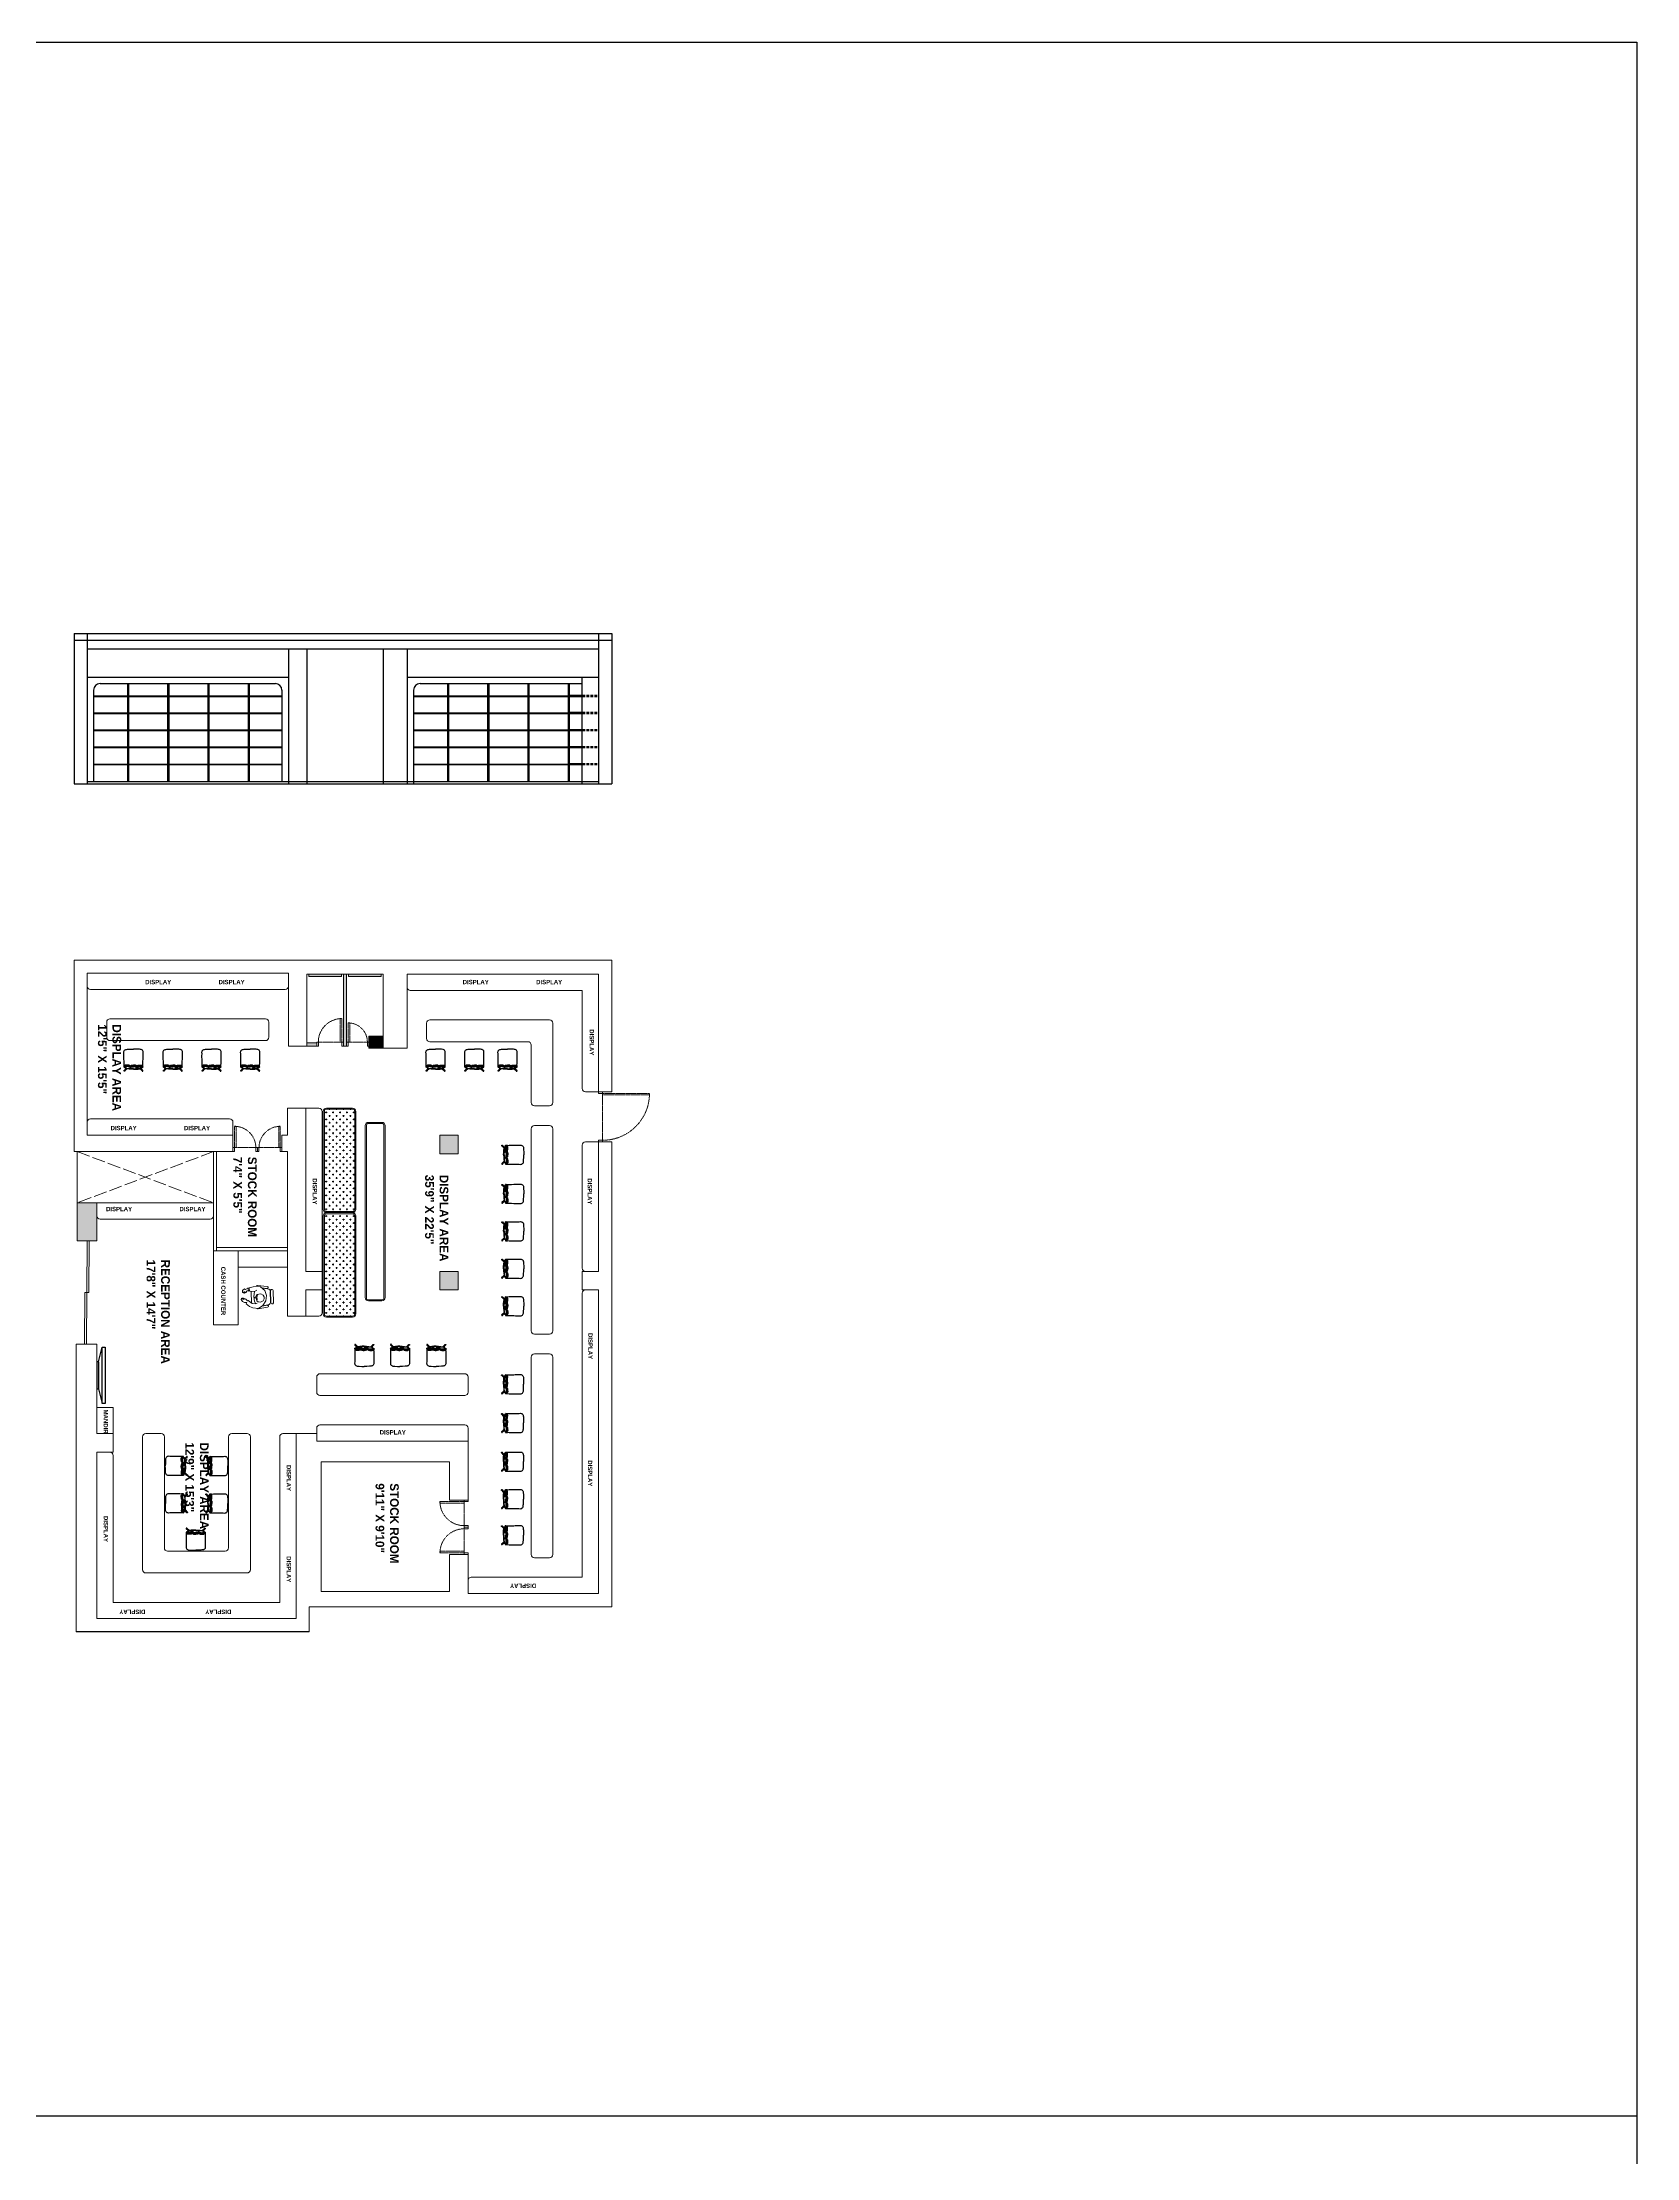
# Model space of a CAD drawing. Header units: inches. Extents: x -4677 to 18437, y -5264 to 2453.
# Drawn here: x 10110 to 11575, y -3397 to -1454 of the extents above; entities that cross this region are included whole.
import ezdxf

# ---------------------------------------------------------------- set-up
doc = ezdxf.new("R2010")
doc.units = ezdxf.units.IN
for name, pattern in [('ACAD_ISO02W100', [15, 12, -3]), ('AUDIT_D_060311083008-3', [0]), ('DASHED2', [0.375, 0.25, -0.125]), ('HIDDEN', [0.375, 0.25, -0.125])]:
    doc.linetypes.add(name, pattern=pattern)
for name, color, linetype in [('A-DOOR', 251, 'AUDIT_D_060311083008-3'), ('A-Door-Frame', 1, 'Continuous'), ('A-Door-Swing', 8, 'HIDDEN'), ('IEL-HATCH-002', 7, 'Continuous'), ('line_cad-block.com', 250, 'Continuous'), ('PDF11_PDF_CH', 7, 'Continuous')]:
    doc.layers.add(name, color=color, linetype=linetype)
doc.styles.add('HEMI', font='stylu.ttf')

# ---------------------------------------------------------------- blocks, each defined once
blk = doc.blocks.new('*U7')
at = {"layer": 'A-Door-Frame', "lineweight": 5}
for p, q in [((0, -100), (0, 0)), ((668, -100), (668, 0))]:
    blk.add_line(p, q, dxfattribs=at)
for points in [[(0, -100), (40, -100), (40, 0), (0, 0)], [(668, -100), (628, -100), (628, 0), (668, 0)]]:
    blk.add_lwpolyline(points, dxfattribs=at)
at = {"layer": 'A-Door-Swing', "linetype": 'DASHED2', "lineweight": 5}
blk.add_line((45, 0), (633, 0), dxfattribs=at)
blk.add_lwpolyline([(40, 0), (40, 588), (80, 588), (80, 0)], close=True, dxfattribs=at)
blk.add_arc((40, 0), 588, 360, 90, dxfattribs=at)
blk = doc.blocks.new('*U8')
at = {"layer": 'A-Door-Frame', "lineweight": 5}
for p, q in [((0, -100), (0, 0)), ((559, -100), (559, 0))]:
    blk.add_line(p, q, dxfattribs=at)
for points in [[(0, -100), (40, -100), (40, 0), (0, 0)], [(559, -100), (519, -100), (519, 0), (559, 0)]]:
    blk.add_lwpolyline(points, dxfattribs=at)
at = {"layer": 'A-Door-Swing', "linetype": 'DASHED2', "lineweight": 5}
blk.add_line((44, 0), (523, 0), dxfattribs=at)
blk.add_lwpolyline([(40, 0), (40, 479), (80, 479), (80, 0)], close=True, dxfattribs=at)
blk.add_arc((40, 0), 479, 360, 90, dxfattribs=at)
blk = doc.blocks.new('wf')
at = {"layer": 'PDF11_PDF_CH', "lineweight": 5}
for points in [[(-7100.9, -1901.8), (-7102, -1910.7)], [(-7099.7, -1906.9), (-7099, -1901.7)], [(-7098.2, -1897.2), (-7098.2, -1897.6)], [(-7086, -1895.9), (-7097.3, -1896.2)], [(-7097.2, -1898.6), (-7086, -1898.3)], [(-7095.8, -1898.9), (-7087.3, -1898.6)], [(-7084.1, -1900.9), (-7083.2, -1906)], [(-7082.8, -1900.3), (-7082.9, -1900.4)], [(-7081.9, -1901.3), (-7080.4, -1910.1)], [(-7096.8, -1917.9), (-7099.6, -1918.3)], [(-7097.2, -1918.9), (-7099.6, -1919.5)], [(-7096.4, -1913.3), (-7097.7, -1911.1)], [(-7096, -1916.3), (-7086, -1916.1)], [(-7093.6, -1910.3), (-7092.5, -1910.8), (-7090.8, -1911.1), (-7089.2, -1910.8), (-7087.8, -1911.2), (-7086.9, -1910.1), (-7086.6, -1908), (-7087.8, -1905.3), (-7089.5, -1904.4), (-7091.4, -1904.5), (-7093.1, -1905.3), (-7094.2, -1907.6), (-7093.6, -1911.2), (-7091.5, -1912.1), (-7091, -1913.1), (-7090.6, -1913), (-7090.2, -1912), (-7088.2, -1911.2)], [(-7085, -1912.1), (-7085.5, -1910.8)]]:
    blk.add_lwpolyline(points, dxfattribs=at)
blk.add_lwpolyline([(-7096.5, -1913.3), (-7091.8, -1913.9), (-7087.3, -1913.3), (-7085, -1912.1), (-7085.4, -1915.6), (-7088.1, -1919.3), (-7087.7, -1919.7), (-7089.4, -1921.4), (-7090.6, -1924), (-7090.1, -1924.2), (-7089.1, -1922.9), (-7089.3, -1923.9), (-7090.2, -1925.4), (-7089.1, -1925.6), (-7087.2, -1924.3), (-7086.3, -1922.7), (-7086.2, -1920.4), (-7085.1, -1921), (-7082.6, -1917.9), (-7081.3, -1914.9), (-7080.7, -1909.7), (-7083.4, -1905.7), (-7087.8, -1903.1), (-7092.8, -1902.5), (-7097.3, -1903.9), (-7100.6, -1908), (-7101.3, -1910), (-7100.6, -1914.7), (-7099.7, -1918.3), (-7099.5, -1919.4), (-7098.3, -1921.5), (-7098.7, -1922.7), (-7097.4, -1924.5), (-7095.5, -1924.4), (-7095.2, -1923.9), (-7096.1, -1922.8), (-7096, -1922), (-7095.2, -1922.9), (-7094.7, -1922.7), (-7095.5, -1921.2), (-7097, -1920.2), (-7097.2, -1918.9), (-7096.7, -1918.9), (-7096.9, -1917.8), (-7096.7, -1917.7)], close=True, dxfattribs=at)
for points in [[(-7099, -1901.8, 0.414213), (-7100, -1900.8), (-7099.9, -1900.8)], [(-7099.3, -1906.5), (-7098.7, -1901.3, -0.458817), (-7095.7, -1898.8)], [(-7085.9, -1898.3, 0.414213), (-7085, -1897.3), (-7085, -1896.9)], [(-7082.8, -1906.5), (-7083.7, -1901.4, -0.414214), (-7082.8, -1900.4)], [(-7102, -1910.7, 0.414214), (-7101, -1911.6), (-7101.1, -1911.6)]]:
    blk.add_lwpolyline(points, format="xyb", dxfattribs=at)
for centre, radius, start, end in [((-7099.8, -1901.8), 0.983, 91.192, 181.192), ((-7097.2, -1897.3), 0.983, 90.3735, 180.3735), ((-7097.2, -1897.6), 0.983, 180.9887, 270.9888), ((-7086.7, -1901.3), 2.61, 5.8667, 102.464), ((-7085.9, -1897), 0.983, 1.8072, 91.8073), ((-7082.9, -1901.4), 0.983, 1.604, 91.604), ((-7101.1, -1910.5), 1.15, 271.0278, 275.4764), ((-7096.1, -1912.3), 4.02, 263.3806, 271.247), ((-7086.1, -1912.1), 4.02, 271.5931, 275.6031), ((-7081.3, -1910.2), 0.983, 295.8673, 1.5711)]:
    blk.add_arc(centre, radius, start, end, dxfattribs=at)
blk = doc.blocks.new('*U12')
at = {"layer": 'A-Door-Frame', "lineweight": 5}
for p, q in [((0, -100), (0, 0)), ((682, -100), (682, 0))]:
    blk.add_line(p, q, dxfattribs=at)
for points in [[(0, -100), (40, -100), (40, 0), (0, 0)], [(682, -100), (642, -100), (642, 0), (682, 0)]]:
    blk.add_lwpolyline(points, dxfattribs=at)
at = {"layer": 'A-Door-Swing', "linetype": 'DASHED2', "lineweight": 5}
blk.add_line((45, 0), (647, 0), dxfattribs=at)
blk.add_lwpolyline([(40, 0), (40, 602), (80, 602), (80, 0)], close=True, dxfattribs=at)
blk.add_arc((40, 0), 602, 360, 90, dxfattribs=at)
blk = doc.blocks.new('*U13')
at = {"layer": 'A-Door-Frame', "lineweight": 5}
for p, q in [((0, -100), (0, 0)), ((614, -100), (614, 0))]:
    blk.add_line(p, q, dxfattribs=at)
for points in [[(0, -100), (40, -100), (40, 0), (0, 0)], [(614, -100), (574, -100), (574, 0), (614, 0)]]:
    blk.add_lwpolyline(points, dxfattribs=at)
at = {"layer": 'A-Door-Swing', "linetype": 'DASHED2', "lineweight": 5}
blk.add_line((45, 0), (578, 0), dxfattribs=at)
blk.add_lwpolyline([(40, 0), (40, 534), (80, 534), (80, 0)], close=True, dxfattribs=at)
blk.add_arc((40, 0), 534, 360, 90, dxfattribs=at)
blk = doc.blocks.new('erh')
at = {"ltscale": 7}
for p, q in [((3599.4, 764.2), (3585.8, 760.7)), ((3624, 764.2), (3637.6, 760.7))]:
    blk.add_line(p, q, dxfattribs=at)
for p, q in [((3624, 765.5), (3599.4, 765.5)), ((3599.4, 765.5), (3599.4, 764.2)), ((3624, 764.2), (3599.4, 764.2)), ((3624, 764.2), (3624, 765.5))]:
    blk.add_line(p, q)
blk.add_lwpolyline([(3585.8, 760.7), (3637.6, 760.7), (3637.6, 758), (3585.8, 758)], close=True, dxfattribs=at)
blk = doc.blocks.new('*U9')
at = {"layer": 'A-Door-Frame', "lineweight": 5}
for p, q in [((0, -100), (0, 0)), ((1255, -100), (1255, 0))]:
    blk.add_line(p, q, dxfattribs=at)
for points in [[(0, -100), (40, -100), (40, 0), (0, 0)], [(1255, -100), (1215, -100), (1215, 0), (1255, 0)]]:
    blk.add_lwpolyline(points, dxfattribs=at)
at = {"layer": 'A-Door-Swing', "linetype": 'DASHED2', "lineweight": 5}
blk.add_line((51, 0), (1225, 0), dxfattribs=at)
blk.add_lwpolyline([(40, 0), (40, 1175), (80, 1175), (80, 0)], close=True, dxfattribs=at)
blk.add_arc((40, 0), 1175, 360, 90, dxfattribs=at)
blk = doc.blocks.new('LEADCHAIR Executive 2014')
at = {"layer": 'line_cad-block.com', "color": 252, "true_color": 0x939598}
for points in [[(-256, 130), (-260, 128), (-262, 121), (-263, 116), (-265, 102), (-267, 55), (-267, -5), (-269, -78), (-270, -119), (-270, -168), (-270, -225), (-272, -265), (-270, -285), (-263, -303), (-251, -320), (-234, -334), (-217, -342), (-199, -346), (-170, -348), (-146, -350), (-73, -353), (0, -354)], [(-239, 254), (-241, 256), (-243, 261), (-246, 264), (-249, 267), (-253, 268), (-257, 268), (-260, 267), (-264, 264), (-266, 261), (-267, 257), (-267, 253), (-266, 250), (-264, 246), (-260, 244), (-254, 240)], [(-265, 159), (-265, 159), (-266, 159), (-266, 150), (-266, 142), (-266, 139), (-266, 104)], [(-263, 146), (-264, 146), (-264, 146), (-265, 145), (-265, 144), (-266, 131)], [(-186, 201), (-248, 262), (-251, 265), (-253, 265), (-256, 265), (-259, 265), (-262, 262), (-264, 260), (-265, 257), (-264, 254), (-264, 251), (-262, 249), (-241, 227), (-211, 196)], [(0, 214), (-64, 213), (-127, 208), (-190, 201), (-202, 199), (-211, 196), (-219, 194), (-223, 191), (-227, 184), (-247, 135), (-249, 131), (-251, 130), (-253, 131), (-255, 136), (-259, 147), (-262, 153), (-265, 159)], [(-234, 166), (-245, 164), (-252, 163), (-265, 159)], [(0, 210), (-63, 207), (-126, 203), (-190, 196), (-196, 195), (-204, 193), (-210, 192), (-216, 190), (-220, 188), (-223, 184), (-226, 176), (-245, 133), (-251, 124), (-253, 125), (-263, 146)], [(-98, 152), (-96, 152), (-93, 152), (-92, 152), (-93, 147), (-93, 143), (-94, 138), (-94, 134), (-95, 129), (-96, 124), (-96, 123), (-102, 120), (-107, 118), (-111, 116), (-128, 112), (-140, 110), (-170, 108), (-192, 107), (-204, 107), (-224, 108), (-229, 109), (-241, 113), (-244, 114), (-241, 121), (-237, 132), (-233, 142), (-232, 146), (-229, 151)], [(-96, 123), (-99, 119), (-107, 112), (-117, 105), (-131, 101), (-157, 98), (-180, 97), (-198, 95), (-214, 95), (-221, 97), (-227, 99), (-233, 101), (-237, 105), (-240, 108), (-242, 112), (-243, 113)], [(-92, 195), (-90, 194), (-89, 192), (-90, 180), (-92, 155), (-99, 151), (-106, 149), (-116, 146), (-120, 145), (-142, 142), (-168, 141), (-190, 141), (-206, 142), (-224, 145), (-230, 146), (-230, 147), (-228, 153), (-221, 173), (-219, 176), (-217, 178), (-210, 181), (-199, 184), (-193, 185), (-186, 187), (-130, 192), (-111, 193), (-92, 195)], [(-102, 115), (-89, 115)], [(-89, 115), (-86, 115), (-81, 114), (-73, 111)], [(-71, 153), (-76, 153), (-79, 152), (-80, 152), (-80, 149), (-81, 144), (-82, 136), (-83, 130), (-84, 124), (-67, 117), (-50, 115), (0, 113)], [(-84, 124), (-73, 110), (-68, 107), (-60, 103), (-48, 100), (-39, 99), (-34, 98), (0, 98)], [(0, 198), (-74, 197), (-74, 195), (-75, 193), (-76, 181), (-79, 156), (-78, 155), (-76, 154), (-71, 152), (-57, 148), (-44, 147), (-25, 146), (0, 146)], [(0, 214), (64, 213), (127, 208), (190, 201), (202, 199), (211, 196), (219, 194), (223, 191), (227, 184), (247, 135), (249, 131), (251, 130), (253, 131), (255, 136), (259, 147), (262, 153), (265, 159)], [(0, 210), (63, 207), (126, 203), (190, 196), (196, 195), (204, 193), (210, 192), (216, 190), (220, 188), (223, 184), (226, 176), (245, 133), (251, 124), (253, 125), (263, 146)], [(0, 198), (74, 197), (74, 195), (75, 193), (76, 181), (79, 156), (78, 155), (76, 154), (71, 152), (57, 148), (44, 147), (25, 146), (0, 146)], [(71, 153), (76, 153), (79, 152), (80, 152), (80, 149), (81, 144), (82, 136), (83, 130), (84, 124), (67, 117), (50, 115), (0, 113)], [(256, 130), (260, 128), (262, 121), (263, 116), (265, 102), (267, 55), (267, -5), (269, -78), (270, -119), (270, -168), (270, -225), (272, -265), (270, -285), (263, -303), (251, -320), (234, -334), (217, -342), (199, -346), (170, -348), (146, -350), (73, -353), (0, -354)], [(84, 124), (73, 110), (68, 107), (60, 103), (48, 100), (39, 99), (34, 98), (0, 98)], [(89, 115), (86, 115), (81, 114), (73, 111)], [(92, 195), (90, 194), (89, 192), (90, 180), (92, 155), (99, 151), (106, 149), (116, 146), (120, 145), (142, 142), (168, 141), (190, 141), (206, 142), (224, 145), (230, 146), (230, 147), (228, 153), (221, 173), (219, 176), (217, 178), (210, 181), (199, 184), (193, 185), (186, 187), (130, 192), (111, 193), (92, 195)], [(102, 115), (89, 115)], [(98, 152), (96, 152), (93, 152), (92, 152), (93, 147), (93, 143), (94, 138), (94, 134), (95, 129), (96, 124), (96, 123), (102, 120), (107, 118), (111, 116), (128, 112), (140, 110), (170, 108), (192, 107), (204, 107), (224, 108), (229, 109), (241, 113), (244, 114), (241, 121), (237, 132), (233, 142), (232, 146), (229, 151)], [(96, 123), (99, 119), (107, 112), (117, 105), (131, 101), (157, 98), (180, 97), (198, 95), (214, 95), (221, 97), (227, 99), (233, 101), (237, 105), (240, 108), (242, 112), (243, 113)], [(186, 201), (248, 262), (251, 265), (253, 265), (256, 265), (259, 265), (262, 262), (264, 260), (265, 257), (264, 254), (264, 251), (262, 249), (241, 227), (211, 196)], [(234, 166), (245, 164), (252, 163), (265, 159)], [(239, 254), (241, 256), (243, 261), (246, 264), (249, 267), (253, 268), (257, 268), (260, 267), (264, 264), (266, 261), (267, 257), (267, 253), (266, 250), (264, 246), (260, 244), (254, 240)], [(263, 146), (264, 146), (264, 146), (265, 145), (265, 144), (266, 131)], [(265, 159), (265, 159), (266, 159), (266, 150), (266, 142), (266, 139), (266, 104)]]:
    blk.add_lwpolyline(points, dxfattribs=at)

msp = doc.modelspace()

# ---------------------------------------------------------------- hatches: boundary and pattern name
at = {"layer": 'IEL-HATCH-002', "lineweight": 5, "true_color": 0xc6a88b, "transparency": 33554687}
h = msp.add_hatch(color=43, dxfattribs=at)
h.dxf.hatch_style = 1
h.paths.add_polyline_path([(10389.3, -2375.64), (10389.3, -2371.97), (10389.3, -2309.64), (10386.3, -2309.64), (10386.3, -2375.64)])
h.paths.add_polyline_path([(10361.8, -2375.64), (10361.8, -2372.64), (10352.8, -2372.64), (10352.8, -2375.64)])
at = {"layer": 'IEL-HATCH-002', "lineweight": 5, "true_color": 0xadddf7, "transparency": 33554687}
h = msp.add_hatch(color=141, dxfattribs=at)
h.dxf.hatch_style = 1
h.paths.add_polyline_path([(10384.43, -2311.78), (10384.43, -2309.64), (10354.64, -2309.64), (10354.64, -2311.78)])
h.paths.add_polyline_path([(10420.93, -2311.78), (10420.93, -2309.64), (10391.14, -2309.64), (10391.14, -2311.78)])
at = {"layer": 'IEL-HATCH-002', "lineweight": 5, "true_color": 0x939598, "transparency": 33554687}
h = msp.add_hatch(color=252, dxfattribs=at)
h.dxf.hatch_style = 1
h.paths.add_polyline_path([(10422.8, -2377.64), (10422.8, -2366.64), (10409.68, -2366.64), (10409.68, -2371.97), (10409.8, -2371.97), (10409.8, -2375.64), (10409.68, -2375.64), (10409.68, -2377.64)])
h = msp.add_hatch(dxfattribs=at)
h.set_pattern_fill('CROSS', color=252, scale=0.5, angle=270)
h.set_pattern_definition([(270, (9497.3655, 5720.747), (3.175, -3.175), [1.5875, -4.7625]), (360, (9496.5718, 5719.9533), (3.175, 3.175), [1.5875, -4.7625])])
h.paths.add_polyline_path([(10394.8, -2527.69, 0.4142136), (10396.8, -2525.69), (10396.8, -2435.69, 0.4142136), (10394.8, -2433.69), (10370.8, -2433.69, 0.4142136), (10368.8, -2435.69), (10368.8, -2525.69, 0.4142136), (10370.8, -2527.69)])
h.paths.add_polyline_path([(10394.8, -2623.69, 0.4142136), (10396.8, -2621.69), (10396.8, -2531.69, 0.4142136), (10394.8, -2529.69), (10370.8, -2529.69, 0.4142136), (10368.8, -2531.69), (10368.8, -2621.69, 0.4142136), (10370.8, -2623.69)])
at = {"layer": 'IEL-HATCH-002', "lineweight": 5, "true_color": 0x636466, "transparency": 33554687}
h = msp.add_hatch(color=251, dxfattribs=at)
h.dxf.hatch_style = 1
h.paths.add_polyline_path([(10491.8, -2474.64), (10491.8, -2457.64), (10474.8, -2457.64), (10474.8, -2474.64)])
h.paths.add_polyline_path([(10491.8, -2599.64), (10491.8, -2582.64), (10474.8, -2582.64), (10474.8, -2599.64)])
at = {"layer": 'IEL-HATCH-002', "lineweight": 5, "true_color": 0x939598, "transparency": 33554687}
h = msp.add_hatch(color=252, dxfattribs=at)
h.dxf.hatch_style = 1
h.paths.add_polyline_path([(10159.8, -2554.64), (10159.8, -2519.64), (10141.8, -2519.64), (10141.8, -2554.64)])

# ---------------------------------------------------------------- linework, layer by layer
for p, q in [((10138.8, -1996.76), (10138.8, -2134.76)), ((10138.8, -1996.76), (10632.8, -1996.76)), ((10150.8, -1996.76), (10150.8, -2134.76)), ((10620.8, -1996.76), (10620.8, -2134.76)), ((10632.8, -1996.76), (10632.8, -2134.76)), ((10138.8, -2002.76), (10632.8, -2002.76)), ((10150.8, -2010.76), (10620.8, -2010.76)), ((10335.8, -2010.76), (10335.8, -2134.76)), ((10352.8, -2010.76), (10352.8, -2134.76)), ((10422.8, -2010.76), (10422.8, -2134.76)), ((10444.8, -2010.76), (10444.8, -2134.76)), ((10150.8, -2036.76), (10335.8, -2036.76)), ((10444.8, -2036.76), (10620.8, -2036.76)), ((10605.8, -2134.76), (10605.8, -2036.76)), ((10156.8, -2048.76), (10156.8, -2132.76)), ((10162.8, -2042.76), (10323.8, -2042.76)), ((10187.8, -2042.76), (10187.8, -2132.76)), ((10188.8, -2042.76), (10188.8, -2132.76)), ((10224.8, -2042.76), (10224.8, -2132.76)), ((10225.8, -2042.76), (10225.8, -2132.76)), ((10261.8, -2042.76), (10261.8, -2132.76)), ((10262.8, -2042.76), (10262.8, -2132.76)), ((10298.8, -2042.76), (10298.8, -2132.76)), ((10299.8, -2042.76), (10299.8, -2132.76)), ((10329.8, -2048.76), (10329.8, -2132.76)), ((10450.8, -2048.76), (10450.8, -2134.76)), ((10456.8, -2042.76), (10605.8, -2042.76)), ((10481.8, -2042.76), (10481.8, -2132.76)), ((10482.8, -2042.76), (10482.8, -2132.76)), ((10518.8, -2042.76), (10518.8, -2132.76)), ((10519.8, -2042.76), (10519.8, -2132.76)), ((10555.8, -2042.76), (10555.8, -2132.76)), ((10556.8, -2042.76), (10556.8, -2132.76)), ((10592.8, -2042.76), (10592.8, -2132.76)), ((10593.8, -2042.76), (10593.8, -2132.76)), ((10593.8, -2053.42), (10605.8, -2053.42)), ((10593.8, -2054.42), (10605.8, -2054.42)), ((10593.8, -2069.09), (10605.8, -2069.09)), ((10593.8, -2070.09), (10605.8, -2070.09)), ((10593.8, -2084.76), (10605.8, -2084.76)), ((10593.8, -2085.76), (10605.8, -2085.76)), ((10593.8, -2100.42), (10605.8, -2100.42)), ((10593.8, -2101.42), (10605.8, -2101.42)), ((10593.8, -2116.09), (10605.8, -2116.09)), ((10593.8, -2117.09), (10605.8, -2117.09)), ((10138.8, -2134.76), (10632.8, -2134.76)), ((10150.8, -2132.76), (10620.8, -2132.76)), ((10354.8, -2913.64), (10140.8, -2913.64)), ((11574.61, -3358.68), (6058.37, -3358.68))]:
    msp.add_line(p, q)
at = {"color": 143, "true_color": 0x7aafdf}
for p, q in [((10156.8, -2053.92), (10187.8, -2053.92)), ((10156.8, -2054.42), (10187.8, -2054.42)), ((10188.8, -2053.92), (10224.8, -2053.92)), ((10188.8, -2054.42), (10224.8, -2054.42)), ((10225.8, -2053.92), (10261.8, -2053.92)), ((10225.8, -2054.42), (10261.8, -2054.42)), ((10262.8, -2053.92), (10298.8, -2053.92)), ((10262.8, -2054.42), (10298.8, -2054.42)), ((10299.8, -2053.92), (10329.8, -2053.92)), ((10299.8, -2054.42), (10329.8, -2054.42)), ((10450.8, -2053.92), (10481.8, -2053.92)), ((10450.8, -2054.42), (10481.8, -2054.42)), ((10482.8, -2053.92), (10518.8, -2053.92)), ((10482.8, -2054.42), (10518.8, -2054.42)), ((10519.8, -2053.92), (10555.8, -2053.92)), ((10519.8, -2054.42), (10555.8, -2054.42)), ((10556.8, -2053.92), (10592.8, -2053.92)), ((10556.8, -2054.42), (10592.8, -2054.42)), ((10156.8, -2069.59), (10187.8, -2069.59)), ((10156.8, -2070.09), (10187.8, -2070.09)), ((10188.8, -2069.59), (10224.8, -2069.59)), ((10188.8, -2070.09), (10224.8, -2070.09)), ((10225.8, -2069.59), (10261.8, -2069.59)), ((10225.8, -2070.09), (10261.8, -2070.09)), ((10262.8, -2069.59), (10298.8, -2069.59)), ((10262.8, -2070.09), (10298.8, -2070.09)), ((10299.8, -2069.59), (10329.8, -2069.59)), ((10299.8, -2070.09), (10329.8, -2070.09)), ((10450.8, -2069.59), (10481.8, -2069.59)), ((10450.8, -2070.09), (10481.8, -2070.09)), ((10482.8, -2069.59), (10518.8, -2069.59)), ((10482.8, -2070.09), (10518.8, -2070.09)), ((10519.8, -2069.59), (10555.8, -2069.59)), ((10519.8, -2070.09), (10555.8, -2070.09)), ((10556.8, -2069.59), (10592.8, -2069.59)), ((10556.8, -2070.09), (10592.8, -2070.09)), ((10156.8, -2085.26), (10187.8, -2085.26)), ((10156.8, -2085.76), (10187.8, -2085.76)), ((10188.8, -2085.26), (10224.8, -2085.26)), ((10188.8, -2085.76), (10224.8, -2085.76)), ((10225.8, -2085.26), (10261.8, -2085.26)), ((10225.8, -2085.76), (10261.8, -2085.76)), ((10262.8, -2085.26), (10298.8, -2085.26)), ((10262.8, -2085.76), (10298.8, -2085.76)), ((10299.8, -2085.26), (10329.8, -2085.26)), ((10299.8, -2085.76), (10329.8, -2085.76)), ((10450.8, -2085.26), (10481.8, -2085.26)), ((10450.8, -2085.76), (10481.8, -2085.76)), ((10482.8, -2085.26), (10518.8, -2085.26)), ((10482.8, -2085.76), (10518.8, -2085.76)), ((10519.8, -2085.26), (10555.8, -2085.26)), ((10519.8, -2085.76), (10555.8, -2085.76)), ((10556.8, -2085.26), (10592.8, -2085.26)), ((10556.8, -2085.76), (10592.8, -2085.76)), ((10156.8, -2100.92), (10187.8, -2100.92)), ((10156.8, -2101.42), (10187.8, -2101.42)), ((10156.8, -2116.59), (10187.8, -2116.59)), ((10156.8, -2117.09), (10187.8, -2117.09)), ((10188.8, -2100.92), (10224.8, -2100.92)), ((10188.8, -2101.42), (10224.8, -2101.42)), ((10188.8, -2116.59), (10224.8, -2116.59)), ((10188.8, -2117.09), (10224.8, -2117.09)), ((10225.8, -2100.92), (10261.8, -2100.92)), ((10225.8, -2101.42), (10261.8, -2101.42)), ((10225.8, -2116.59), (10261.8, -2116.59)), ((10225.8, -2117.09), (10261.8, -2117.09)), ((10262.8, -2100.92), (10298.8, -2100.92)), ((10262.8, -2101.42), (10298.8, -2101.42)), ((10262.8, -2116.59), (10298.8, -2116.59)), ((10262.8, -2117.09), (10298.8, -2117.09)), ((10299.8, -2100.92), (10329.8, -2100.92)), ((10299.8, -2101.42), (10329.8, -2101.42)), ((10299.8, -2116.59), (10329.8, -2116.59)), ((10299.8, -2117.09), (10329.8, -2117.09)), ((10450.8, -2100.92), (10481.8, -2100.92)), ((10450.8, -2101.42), (10481.8, -2101.42)), ((10450.8, -2116.59), (10481.8, -2116.59)), ((10450.8, -2117.09), (10481.8, -2117.09)), ((10482.8, -2100.92), (10518.8, -2100.92)), ((10482.8, -2101.42), (10518.8, -2101.42)), ((10482.8, -2116.59), (10518.8, -2116.59)), ((10482.8, -2117.09), (10518.8, -2117.09)), ((10519.8, -2100.92), (10555.8, -2100.92)), ((10519.8, -2101.42), (10555.8, -2101.42)), ((10519.8, -2116.59), (10555.8, -2116.59)), ((10519.8, -2117.09), (10555.8, -2117.09)), ((10556.8, -2100.92), (10592.8, -2100.92)), ((10556.8, -2101.42), (10592.8, -2101.42)), ((10556.8, -2116.59), (10592.8, -2116.59)), ((10556.8, -2117.09), (10592.8, -2117.09))]:
    msp.add_line(p, q, dxfattribs=at)
at = {"color": 252, "linetype": 'DASHED2', "ltscale": 10, "true_color": 0x939598}
for p, q in [((10605.8, -2053.42), (10620.8, -2053.42)), ((10605.8, -2054.42), (10620.8, -2054.42)), ((10605.8, -2069.09), (10620.8, -2069.09)), ((10605.8, -2070.09), (10620.8, -2070.09)), ((10605.8, -2084.76), (10620.8, -2084.76)), ((10605.8, -2085.76), (10620.8, -2085.76)), ((10605.8, -2100.42), (10620.8, -2100.42)), ((10605.8, -2101.42), (10620.8, -2101.42)), ((10605.8, -2116.09), (10620.8, -2116.09)), ((10605.8, -2117.09), (10620.8, -2117.09))]:
    msp.add_line(p, q, dxfattribs=at)
at = {"lineweight": 5}
for p, q in [((10632.8, -2296.64), (10138.8, -2296.64)), ((10138.8, -2296.64), (10138.8, -2472.64)), ((10335.8, -2308.64), (10150.8, -2308.64)), ((10150.8, -2308.64), (10150.8, -2457.64)), ((10150.8, -2308.64), (10150.8, -2320.64)), ((10335.8, -2375.64), (10335.8, -2308.64)), ((10335.8, -2308.64), (10335.8, -2320.64)), ((10422.8, -2309.64), (10352.8, -2309.64)), ((10352.8, -2309.64), (10352.8, -2375.64)), ((10386.3, -2375.64), (10386.3, -2309.64)), ((10389.3, -2375.64), (10389.3, -2309.64)), ((10422.8, -2366.64), (10422.8, -2309.64)), ((10620.8, -2309.64), (10444.8, -2309.64)), ((10444.8, -2309.64), (10444.8, -2377.64)), ((10444.8, -2309.64), (10444.8, -2321.64)), ((10620.8, -2309.64), (10605.8, -2309.64)), ((10620.8, -2417.64), (10620.8, -2309.64)), ((10632.8, -2417.64), (10632.8, -2296.64)), ((10332.8, -2323.64), (10153.8, -2323.64)), ((10605.8, -2324.64), (10447.8, -2324.64)), ((10605.8, -2414.64), (10605.8, -2324.64)), ((10409.68, -2377.64), (10409.68, -2366.64)), ((10409.68, -2366.64), (10422.8, -2366.64)), ((10422.8, -2377.64), (10422.8, -2366.64)), ((10352.8, -2375.64), (10335.8, -2375.64)), ((10361.8, -2372.64), (10352.8, -2372.64)), ((10352.8, -2375.64), (10361.8, -2375.64)), ((10361.8, -2375.64), (10361.8, -2372.64)), ((10386.3, -2375.64), (10389.3, -2375.64)), ((10422.8, -2377.64), (10409.68, -2377.64)), ((10444.8, -2377.64), (10422.8, -2377.64)), ((10620.8, -2417.64), (10608.8, -2417.64)), ((10632.8, -2417.64), (10620.8, -2417.64)), ((10150.8, -2457.64), (10150.8, -2445.64)), ((10153.8, -2442.64), (10281.8, -2442.64)), ((10284.8, -2457.64), (10284.8, -2445.64)), ((10334.8, -2457.64), (10334.8, -2432.64)), ((10334.8, -2432.64), (10351.8, -2432.64)), ((10363.8, -2432.64), (10351.8, -2432.64)), ((10366.8, -2620.64), (10366.8, -2435.64)), ((10150.8, -2457.64), (10284.8, -2457.64)), ((10284.8, -2457.64), (10284.8, -2472.64)), ((10329.8, -2457.64), (10334.8, -2457.64)), ((10329.8, -2472.64), (10329.8, -2457.64)), ((10491.8, -2457.64), (10474.8, -2457.64)), ((10474.8, -2457.64), (10474.8, -2474.64)), ((10491.8, -2474.64), (10491.8, -2457.64)), ((10605.8, -2579.64), (10605.8, -2466.64)), ((10620.8, -2463.64), (10608.8, -2463.64)), ((10620.8, -2582.64), (10620.8, -2463.64)), ((10632.8, -2463.64), (10620.8, -2463.64)), ((10632.8, -2890.64), (10632.8, -2463.64)), ((10141.8, -2472.64), (10138.8, -2472.64)), ((10266.8, -2472.64), (10141.8, -2472.64)), ((10141.8, -2519.64), (10141.8, -2472.64)), ((10284.8, -2472.64), (10266.8, -2472.64)), ((10266.8, -2472.64), (10266.8, -2519.64)), ((10266.8, -2472.64), (10266.8, -2563.64)), ((10269.8, -2472.64), (10269.8, -2563.64)), ((10334.8, -2472.64), (10329.8, -2472.64)), ((10474.8, -2474.64), (10491.8, -2474.64)), ((10141.8, -2554.64), (10141.8, -2519.64)), ((10141.8, -2519.64), (10159.8, -2519.64)), ((10250.8, -2519.64), (10159.8, -2519.64)), ((10159.8, -2519.64), (10159.8, -2554.64)), ((10159.8, -2519.64), (10159.8, -2531.64)), ((10266.8, -2519.64), (10250.8, -2519.64)), ((10266.8, -2519.64), (10266.8, -2519.64)), ((10266.8, -2531.64), (10266.8, -2519.64)), ((10263.8, -2534.64), (10162.8, -2534.64)), ((10159.8, -2554.64), (10141.8, -2554.64)), ((10149.8, -2554.63), (10149.8, -2554.64)), ((10266.8, -2563.64), (10334.8, -2563.64)), ((10269.8, -2560.64), (10334.8, -2560.64)), ((10334.8, -2563.64), (10274.8, -2563.64)), ((10289.47, -2578.64), (10334.8, -2578.64)), ((10351.8, -2582.64), (10367.8, -2582.64)), ((10367.8, -2582.64), (10367.8, -2599.64)), ((10605.8, -2599.64), (10605.8, -2582.64)), ((10605.8, -2582.64), (10620.8, -2582.64)), ((10605.8, -2599.64), (10605.8, -2582.64)), ((10620.8, -2582.64), (10608.8, -2582.64)), ((10152.55, -2602.15), (10148.79, -2602.13)), ((10367.8, -2599.64), (10351.8, -2599.64)), ((10351.8, -2599.64), (10351.8, -2623.64)), ((10620.8, -2599.64), (10605.8, -2599.64)), ((10605.8, -2863.64), (10605.8, -2602.64)), ((10620.8, -2599.64), (10608.8, -2599.64)), ((10620.8, -2878.64), (10620.8, -2599.64)), ((10351.8, -2623.64), (10334.8, -2623.64)), ((10351.8, -2623.64), (10363.8, -2623.64)), ((10140.8, -2649.64), (10159.8, -2649.64)), ((10140.8, -2649.64), (10140.8, -2913.64)), ((10151.3, -2649.64), (10151.3, -2649.64)), ((10159.8, -2649.64), (10159.8, -2731.64)), ((10159.8, -2731.64), (10174.8, -2731.64)), ((10174.8, -2731.64), (10174.8, -2748.64)), ((10327.8, -2886.64), (10327.8, -2734.64)), ((10342.8, -2731.64), (10330.8, -2731.64)), ((10342.8, -2901.64), (10342.8, -2731.64)), ((10342.8, -2731.64), (10361.8, -2731.64)), ((10361.8, -2726.64), (10361.8, -2738.64)), ((10361.8, -2738.64), (10500.8, -2738.64)), ((10497.8, -2723.64), (10364.8, -2723.64)), ((10500.8, -2738.64), (10500.8, -2726.64)), ((10500.8, -2738.64), (10500.8, -2792.64)), ((10174.8, -2748.64), (10159.8, -2748.64)), ((10159.8, -2748.64), (10159.8, -2901.64)), ((10171.8, -2748.64), (10159.8, -2748.64)), ((10174.8, -2751.64), (10174.8, -2886.64)), ((10483.8, -2757.64), (10365.8, -2757.64)), ((10365.8, -2757.64), (10365.8, -2876.64)), ((10483.8, -2792.64), (10483.8, -2757.64)), ((10500.8, -2792.64), (10483.8, -2792.64)), ((10483.8, -2876.64), (10483.8, -2842.64)), ((10483.8, -2842.64), (10500.8, -2842.64)), ((10500.8, -2842.64), (10500.8, -2878.64)), ((10500.8, -2878.64), (10500.8, -2866.64)), ((10503.8, -2863.64), (10605.8, -2863.64)), ((10174.8, -2886.64), (10327.8, -2886.64)), ((10354.8, -2913.64), (10354.8, -2890.64)), ((10354.8, -2890.64), (10632.8, -2890.64)), ((10365.8, -2876.64), (10483.8, -2876.64)), ((10500.8, -2878.64), (10620.8, -2878.64)), ((10159.8, -2901.64), (10342.8, -2901.64))]:
    msp.add_line(p, q, dxfattribs=at)
at = {"color": 9, "linetype": 'ACAD_ISO02W100', "lineweight": 5, "true_color": 0xc7c8ca}
for p, q in [((10141.8, -2472.64), (10266.8, -2519.64)), ((10266.8, -2472.64), (10141.8, -2519.64))]:
    msp.add_line(p, q, dxfattribs=at)
msp.add_lwpolyline([(6058.37, -1453.63), (11574.61, -1453.63), (11574.61, -5263.73), (6058.37, -5263.73)], close=True)
at = {"lineweight": 5}
for points in [[(10354.64, -2309.64), (10354.64, -2311.78), (10384.43, -2311.78), (10384.43, -2309.64)], [(10391.14, -2309.64), (10391.14, -2311.78), (10420.93, -2311.78), (10420.93, -2309.64)], [(10159.8, -2554.64), (10159.8, -2519.64), (10141.8, -2519.64), (10141.8, -2554.64)], [(10266.8, -2563.64), (10289.47, -2563.64), (10289.47, -2631.64), (10266.8, -2631.64)], [(10474.8, -2582.64), (10491.8, -2582.64), (10491.8, -2599.64), (10474.8, -2599.64)], [(10174.8, -2731.64), (10174.8, -2707.64), (10159.8, -2707.64), (10159.8, -2731.64)]]:
    msp.add_lwpolyline(points, close=True, dxfattribs=at)
for points in [[(10168.8, -2353.64), (10168.8, -2367.64, 0.4142136), (10171.8, -2370.64), (10314.8, -2370.64, 0.4142136), (10317.8, -2367.64), (10317.8, -2353.64, 0.4142136), (10314.8, -2350.64), (10171.8, -2350.64, 0.4142136)], [(10465.8, -2371.64), (10555.8, -2371.64, -0.4142136), (10558.8, -2374.64), (10558.8, -2427.61, 0.4142136), (10561.8, -2430.61), (10575.8, -2430.61, 0.4142136), (10578.8, -2427.61), (10578.8, -2354.64, 0.4142136), (10575.8, -2351.64), (10465.8, -2351.64, 0.4142136), (10462.8, -2354.64), (10462.8, -2368.64, 0.4142136)], [(10394.8, -2528.69), (10370.8, -2528.69, -0.4142136), (10367.8, -2525.69), (10367.8, -2435.69, -0.4142136), (10370.8, -2432.69), (10394.8, -2432.69, -0.4142136), (10397.8, -2435.69), (10397.8, -2525.69, -0.4142136)], [(10394.8, -2527.69), (10370.8, -2527.69, -0.4142136), (10368.8, -2525.69), (10368.8, -2435.69, -0.4142136), (10370.8, -2433.69), (10394.8, -2433.69, -0.4142136), (10396.8, -2435.69), (10396.8, -2525.69, -0.4142136)], [(10424.59, -2448.75), (10424.59, -2606.69, -0.4142136), (10421.59, -2609.69), (10409.39, -2609.69, -0.4142136), (10406.39, -2606.69), (10406.39, -2448.75, -0.4142136), (10409.39, -2445.75), (10421.59, -2445.75, -0.4142136)], [(10423.59, -2448.75), (10423.59, -2606.69, -0.4142136), (10421.59, -2608.69), (10409.39, -2608.69, -0.4142136), (10407.39, -2606.69), (10407.39, -2448.75, -0.4142136), (10409.39, -2446.75), (10421.59, -2446.75, -0.4142136)], [(10558.8, -2451.61), (10558.8, -2637.33, 0.4142136), (10561.8, -2640.33), (10575.8, -2640.33, 0.4142136), (10578.8, -2637.33), (10578.8, -2451.61, 0.4142136), (10575.8, -2448.61), (10561.8, -2448.61, 0.4142136)], [(10394.8, -2624.69), (10370.8, -2624.69, -0.4142136), (10367.8, -2621.69), (10367.8, -2531.69, -0.4142136), (10370.8, -2528.69), (10394.8, -2528.69, -0.4142136), (10397.8, -2531.69), (10397.8, -2621.69, -0.4142136)], [(10394.8, -2623.69), (10370.8, -2623.69, -0.4142136), (10368.8, -2621.69), (10368.8, -2531.69, -0.4142136), (10370.8, -2529.69), (10394.8, -2529.69, -0.4142136), (10396.8, -2531.69), (10396.8, -2621.69, -0.4142136)], [(10558.8, -2842.64, 0.4142136), (10561.8, -2845.64), (10575.8, -2845.64, 0.4142136), (10578.8, -2842.64), (10578.8, -2661.33, 0.4142136), (10575.8, -2658.33), (10561.8, -2658.33, 0.4142136), (10558.8, -2661.33)], [(10500.8, -2693.64), (10500.8, -2679.64, 0.4142136), (10497.8, -2676.64), (10364.8, -2676.64, 0.4142136), (10361.8, -2679.64), (10361.8, -2693.64, 0.4142136), (10364.8, -2696.64), (10497.8, -2696.64, 0.4142136)], [(10201.8, -2734.64), (10201.8, -2856.64, 0.4142136), (10204.8, -2859.64), (10297.8, -2859.64, 0.4142136), (10300.8, -2856.64), (10300.8, -2734.64, 0.4142136), (10297.8, -2731.64), (10283.8, -2731.64, 0.4142136), (10280.8, -2734.64), (10280.8, -2836.64, -0.4142136), (10277.8, -2839.64), (10224.8, -2839.64, -0.4142136), (10221.8, -2836.64), (10221.8, -2734.64, 0.4142136), (10218.8, -2731.64), (10204.8, -2731.64, 0.4142136)]]:
    msp.add_lwpolyline(points, format="xyb", close=True, dxfattribs=at)
for points in [[(10351.8, -2432.64), (10351.8, -2548.64), (10351.8, -2582.64)], [(10334.8, -2623.64), (10334.8, -2548.64), (10334.8, -2472.64)], [(10148.79, -2602.14), (10148.54, -2649.64), (10150.3, -2649.64), (10150.8, -2554.64)], [(10152.55, -2602.14), (10152.8, -2554.64), (10150.8, -2554.63)]]:
    msp.add_lwpolyline(points, dxfattribs=at)
for centre, start, end in [((10162.8, -2048.76), 90, 180), ((10323.8, -2048.76), 0, 90), ((10456.8, -2048.76), 90, 180)]:
    msp.add_arc(centre, 6, start, end)
for centre, start, end in [((10153.8, -2320.64), 180, 270), ((10332.8, -2320.64), 270, 0), ((10447.8, -2321.64), 180, 270), ((10608.8, -2414.64), 180, 270), ((10153.8, -2445.64), 90, 180), ((10281.8, -2445.64), 0, 90), ((10363.8, -2435.64), 0, 90), ((10608.8, -2466.64), 90, 180), ((10162.8, -2531.64), 180, 270), ((10263.8, -2531.64), 270, 0), ((10608.8, -2579.64), 180, 270), ((10608.8, -2602.64), 90, 180), ((10363.8, -2620.64), 270, 0), ((10330.8, -2734.64), 90, 180), ((10364.8, -2726.64), 90, 180), ((10497.8, -2726.64), 0, 90), ((10171.8, -2751.64), 0, 90), ((10503.8, -2866.64), 90, 180)]:
    msp.add_arc(centre, 3, start, end, dxfattribs=at)

# ---------------------------------------------------------------- block references
at = {"color": 18, "lineweight": 5, "true_color": 0x000000, "yscale": 0.03255662233685245, "zscale": 0.03255662233685245}
for p, xscale, rotation in [((10193.45, -2389.98), -0.03255662233685245, 179.9645304322863), ((10229.59, -2389.98), -0.03255662233685245, 179.9645304322863), ((10265.17, -2389.98), -0.03255662233685245, 179.9645304322863), ((10300.71, -2389.98), -0.03255662233685245, 179.9645304322863), ((10471.04, -2389.98), -0.03255662233685245, 179.9645304322863), ((10506.62, -2389.98), -0.03255662233685245, 179.9645304322863), ((10537.17, -2389.98), -0.03255662233685245, 179.9645304322863), ((10540.5, -2475.49), -0.03255662233685245, 89.96453043228625), ((10540.5, -2511.4), -0.03255662233685245, 89.96453043228625), ((10540.5, -2545.78), -0.03255662233685245, 89.96453043228625), ((10540.45, -2580.16), -0.03255662233685245, 89.96453043228625), ((10540.45, -2614.53), -0.03255662233685245, 89.96453043228625), ((10405.48, -2658.37), -0.03255662233685245, 359.9645304322863), ((10438.29, -2658.37), -0.03255662233685245, 359.9645304322863), ((10471.62, -2658.37), -0.03255662233685245, 359.9645304322863), ((10540.37, -2686.29), -0.03255662233685245, 89.96453043228625), ((10540.34, -2721.85), -0.03255662233685245, 89.96453043228625), ((10234.19, -2761.37), 0.03255662233685245, 270.0354695677137), ((10268.66, -2761.37), -0.03255662233685245, 89.96453043228625), ((10540.32, -2757.4), -0.03255662233685245, 89.96453043228625), ((10234.24, -2795.76), 0.03255662233685245, 270.0354695677137), ((10268.62, -2795.76), -0.03255662233685245, 89.96453043228625), ((10540.28, -2791.79), -0.03255662233685245, 89.96453043228625), ((10540.26, -2824.98), -0.03255662233685245, 89.96453043228625), ((10250.58, -2827.24), 0.03255662233685245, 0.0354695677136993)]:
    msp.add_blockref('LEADCHAIR Executive 2014', p, dxfattribs=dict(at, xscale=xscale, rotation=rotation))
at = {"color": 18, "lineweight": 5, "true_color": 0x000000, "rotation": 270}
msp.add_blockref('wf', (12218, -9697.48), dxfattribs=at)
at = {"lineweight": 5, "rotation": 89.99999999999999}
msp.add_blockref('erh', (10925.34, -6289.8), dxfattribs=at)
at = {"layer": 'A-DOOR', "lineweight": 5, "yscale": 0.03666666666666651, "zscale": 0.03666666666666651}
for name, p, xscale in [('*U7', (10386.3, -2371.97), -0.03666666666666651), ('*U8', (10389.3, -2371.97), 0.03666666666666651), ('*U13', (10284.8, -2468.97), 0.03666666666666651), ('*U13', (10329.8, -2468.97), -0.03666666666666651)]:
    msp.add_blockref(name, p, dxfattribs=dict(at, xscale=xscale))
for name, p, xscale, rotation in [('*U9', (10624.46, -2417.64), 0.03666666666666651, 270), ('*U12', (10497.13, -2792.64), -0.03666666666666651, 90), ('*U12', (10497.13, -2842.64), 0.03666666666666651, 89.99999999999999)]:
    msp.add_blockref(name, p, dxfattribs=dict(at, xscale=xscale, rotation=rotation))

# ---------------------------------------------------------------- texts
at = {"color": 177, "lineweight": 5, "true_color": 0x293189, "char_height": 4, "attachment_point": 1, "style": 'HEMI'}
for s, insert, width, rotation in [('{\\fStylus BT|b1|i0|c0|p34;DISPLAY}', (10204.16, -2314.84), 27.8346, 359.99056), ('{\\fStylus BT|b1|i0|c0|p34;DISPLAY}', (10271.62, -2314.84), 27.8346, 359.99056), ('{\\fStylus BT|b1|i0|c0|p34;DISPLAY}', (10495.92, -2314.84), 27.8346, 359.99056), ('{\\fStylus BT|b1|i0|c0|p34;DISPLAY}', (10563.38, -2314.84), 27.8346, 359.99056), ('{\\fStylus BT|b1|i0|c0|p34;DISPLAY}', (10616.49, -2360.23), 27.8346, 269.99056), ('{\\fStylus BT|b1|i0|c0|p34;DISPLAY}', (10172.41, -2448.95), 27.8346, 359.99056), ('{\\fStylus BT|b1|i0|c0|p34;DISPLAY}', (10239.87, -2448.95), 27.8346, 359.99056), ('{\\fStylus BT|b1|i0|c0|p34;DISPLAY}', (10362.02, -2497.19), 69.2136, 269.99056), ('{\\fStylus BT|b1|i0|c0|p34;DISPLAY}', (10614.69, -2497.19), 69.2136, 269.99056), ('{\\fStylus BT|b1|i0|c0|p34;DISPLAY}', (10168.22, -2523.35), 27.8346, 359.99056), ('{\\fStylus BT|b1|i0|c0|p34;DISPLAY}', (10235.67, -2523.35), 27.8346, 359.99056), ('{\\fStylus BT|b1|i0|c0|p34;CASH COUNTER}', (10277.99, -2578.38), 69.2136, 269.99056), ('{\\fStylus BT|b1|i0|c0|p34;DISPLAY}', (10615.26, -2639.26), 69.2136, 269.99056), ('{\\fStylus BT|b1|i0|c0|p34;MANDIR}', (10169.98, -2709.62), 23.5849, 269.99056), ('{\\fStylus BT|b1|i0|c0|p34;DISPLAY}', (10419.66, -2728.47), 27.8346, 359.99056), ('{\\fStylus BT|b1|i0|c0|p34;DISPLAY}', (10614.96, -2756.12), 69.2136, 269.99056), ('{\\fStylus BT|b1|i0|c0|p34;DISPLAY}', (10338.1, -2760.45), 27.8346, 269.99056), ('{\\fStylus BT|b1|i0|c0|p34;DISPLAY}', (10170.1, -2807.3), 27.8346, 269.99056), ('{\\fStylus BT|b1|i0|c0|p34;DISPLAY}', (10338.1, -2844.29), 27.8346, 269.99056), ('{\\fStylus BT|b1|i0|c0|p34;DISPLAY}', (10563.38, -2873.44), 69.2136, 179.99056), ('{\\fStylus BT|b1|i0|c0|p34;DISPLAY}', (10204.33, -2897.42), 27.8346, 179.99056), ('{\\fStylus BT|b1|i0|c0|p34;DISPLAY}', (10283.32, -2897.42), 27.8346, 179.99056)]:
    msp.add_mtext(s, dxfattribs=dict(at, insert=insert, width=width, rotation=rotation))
at = {"color": 240, "lineweight": 5, "true_color": 0xed1f24, "char_height": 8, "attachment_point": 1, "rotation": 269.99056, "style": 'HEMI'}
for s, insert, width in [('{\\fStylus BT|b1|i0|c0|p34;DISPLAY AREA\\P12\'5" X 15\'5"}', (10182.11, -2355.7), 90.6924), ('{\\fStylus BT|b1|i0|c0|p34;STOCK ROOM\\P7\'4" X 5\'5"}', (10306.57, -2477.37), 90.6924), ('{\\fStylus BT|b1|i0|c0|p34;DISPLAY AREA\\P35\'9" X 22\'5"}', (10482.74, -2493.86), 90.6924), ('{\\fStylus BT|b1|i0|c0|p34;RECEPTION AREA\\P17\'8" X 14\'7"}', (10226.83, -2571.87), 108.5014), ('{\\fStylus BT|b1|i0|c0|p34;DISPLAY AREA\\P12\'9" X 15\'3"}', (10262.43, -2739.77), 90.6924), ('{\\fStylus BT|b1|i0|c0|p34;STOCK ROOM\\P9\'11" X 9\'10"}', (10437.17, -2777.3), 90.6924)]:
    msp.add_mtext(s, dxfattribs=dict(at, insert=insert, width=width))

doc.saveas('drawing.dxf')
